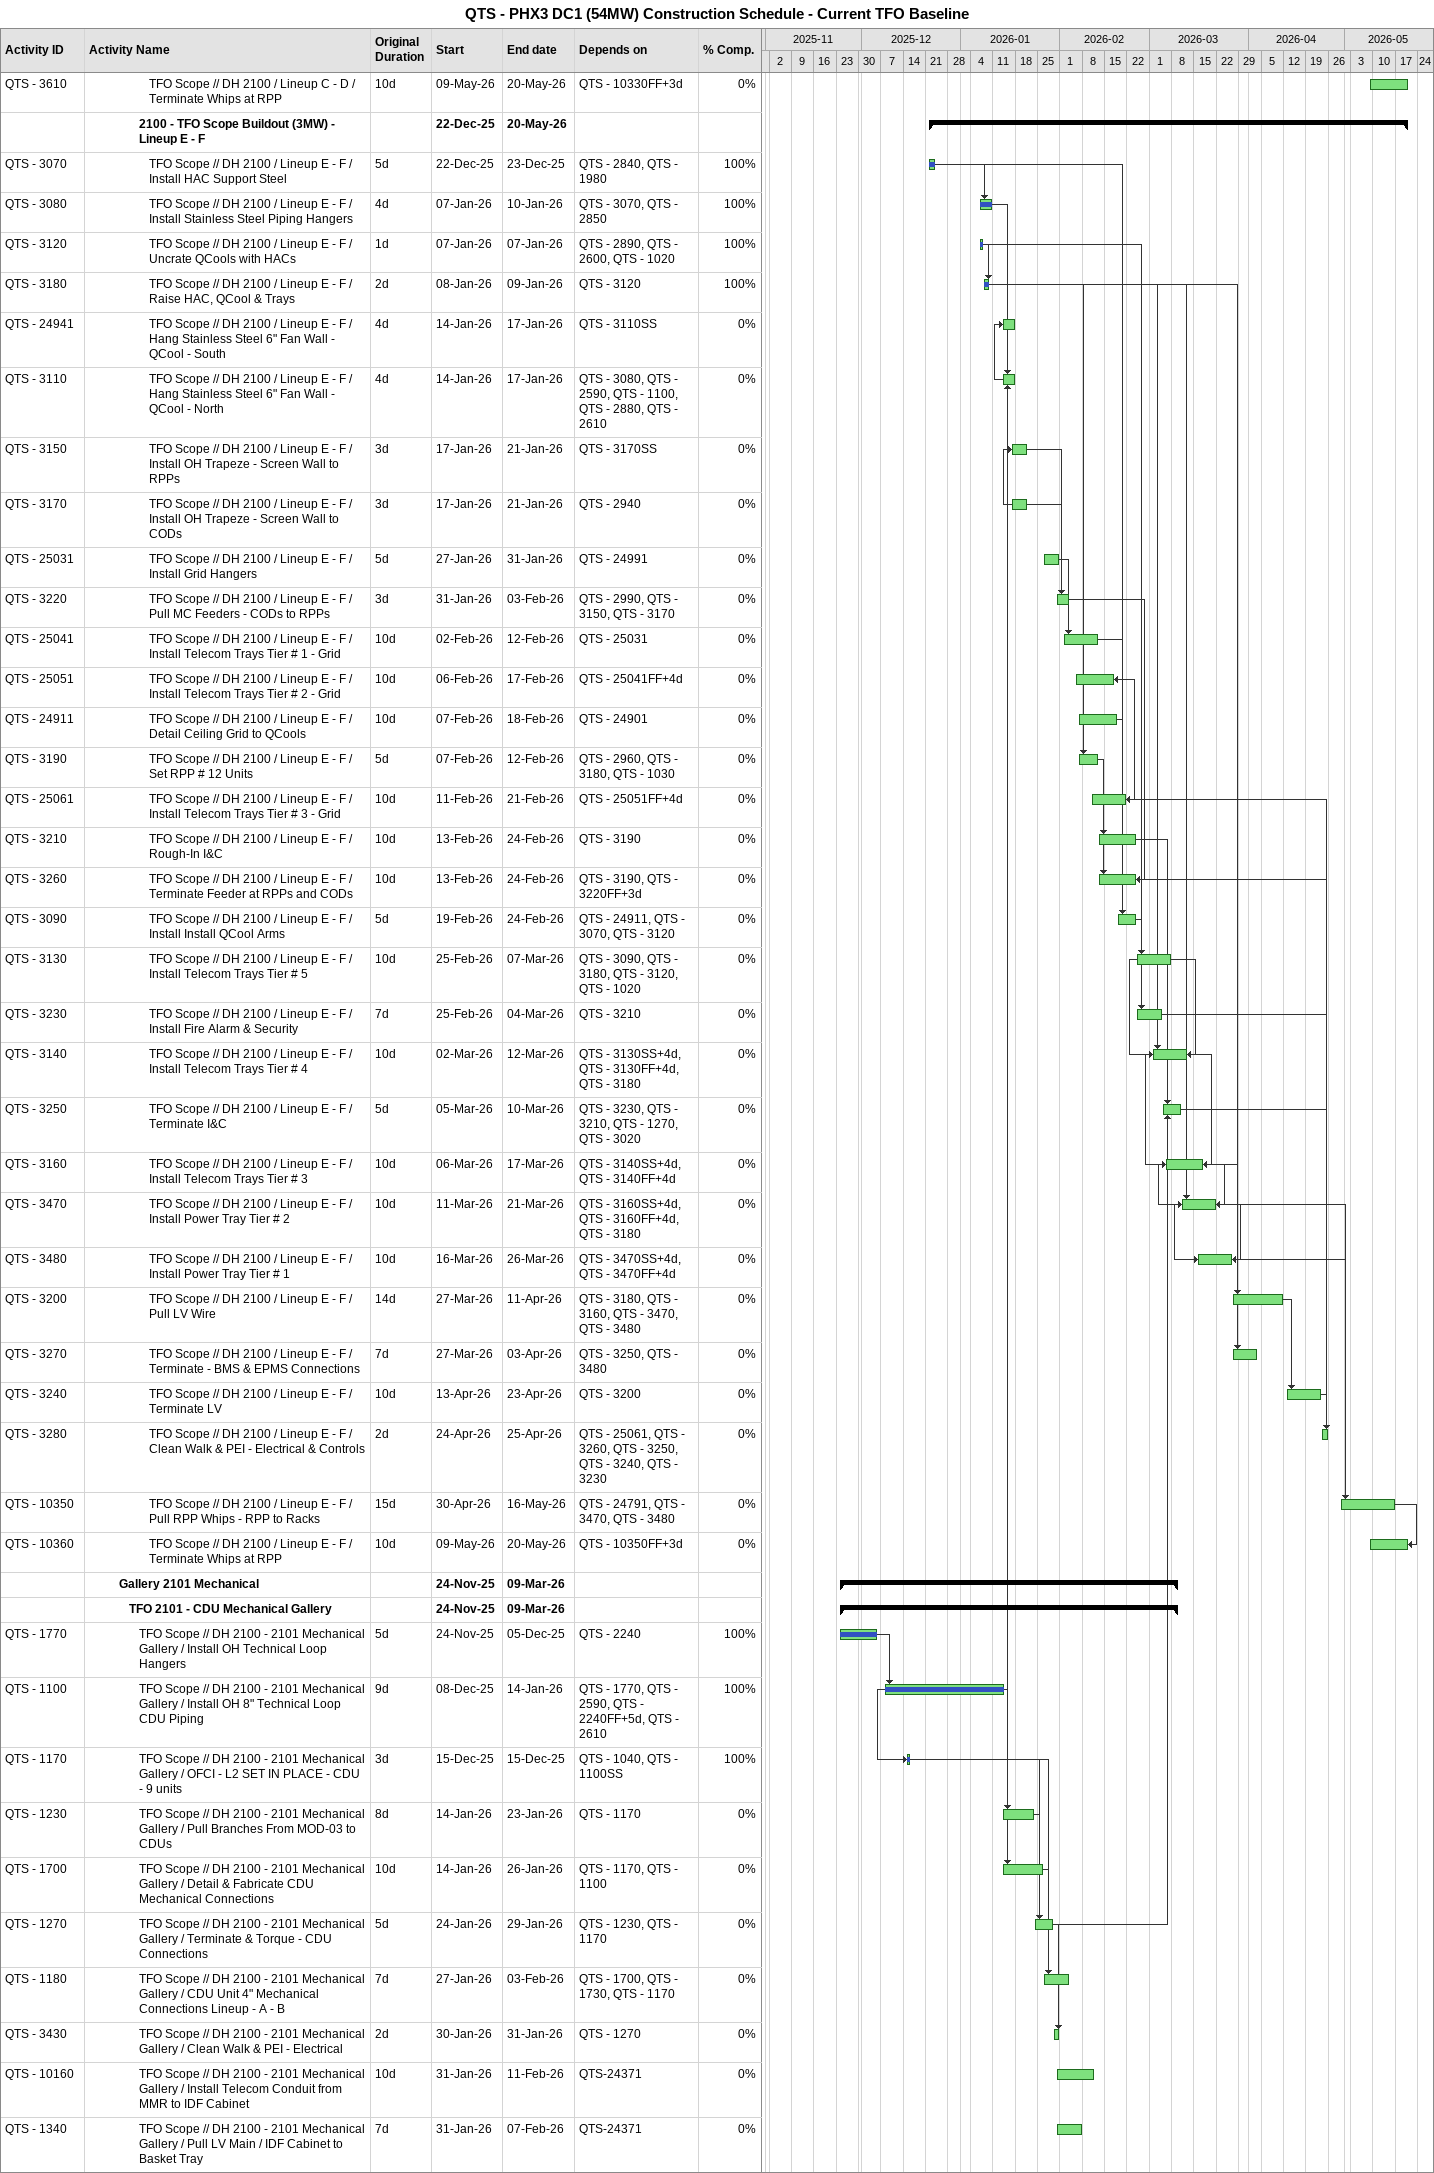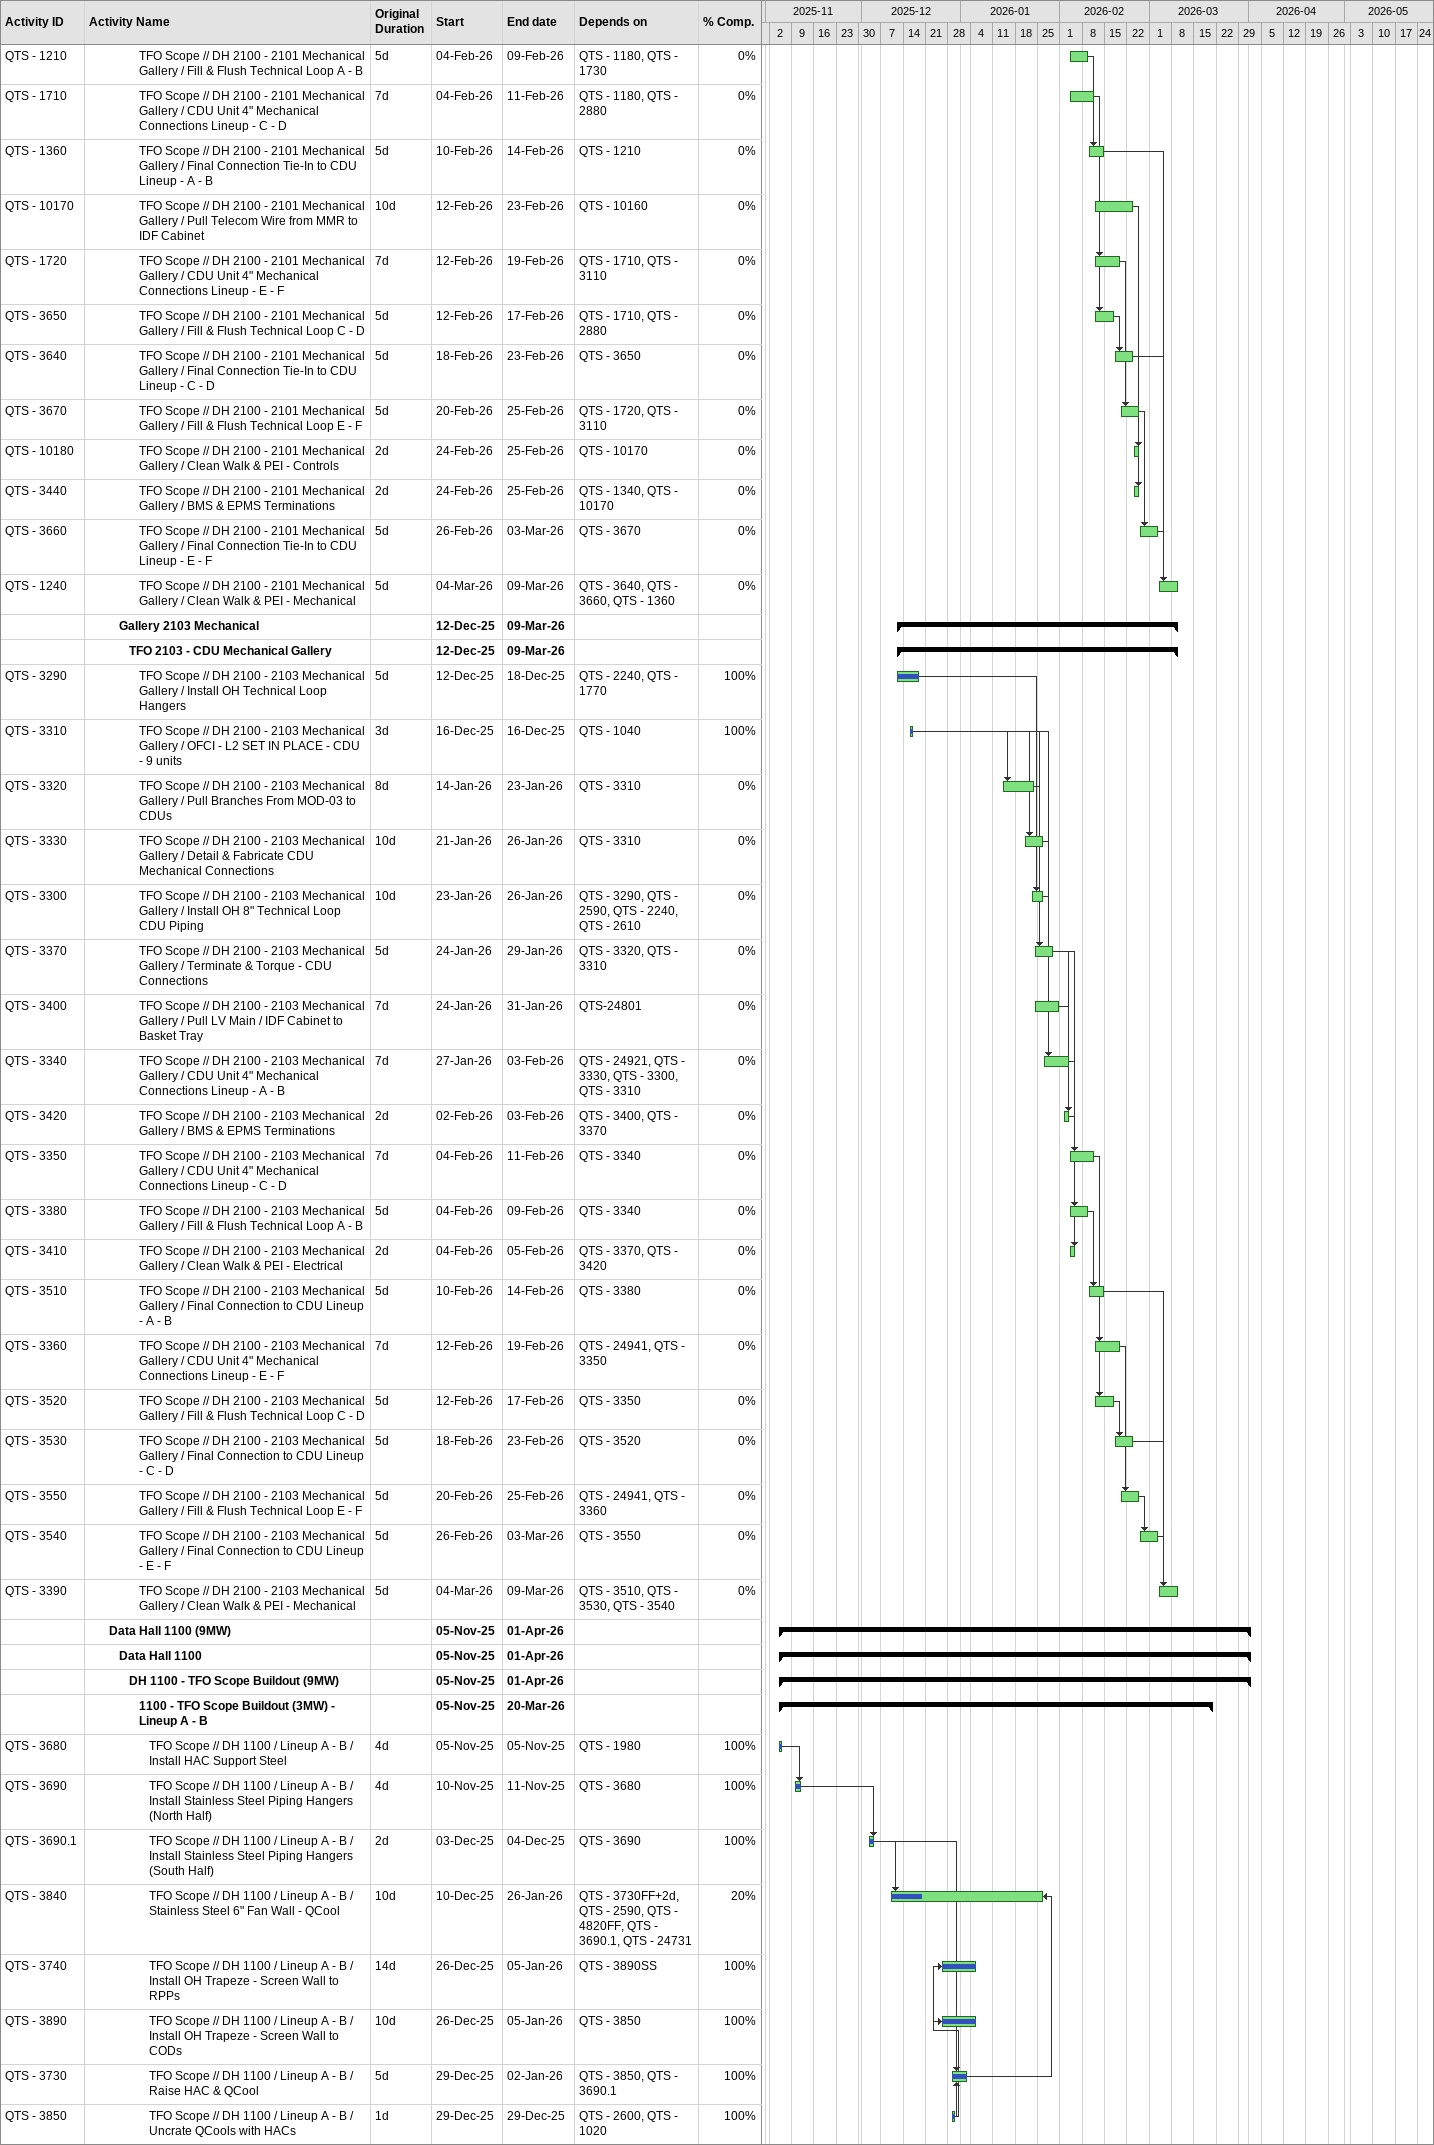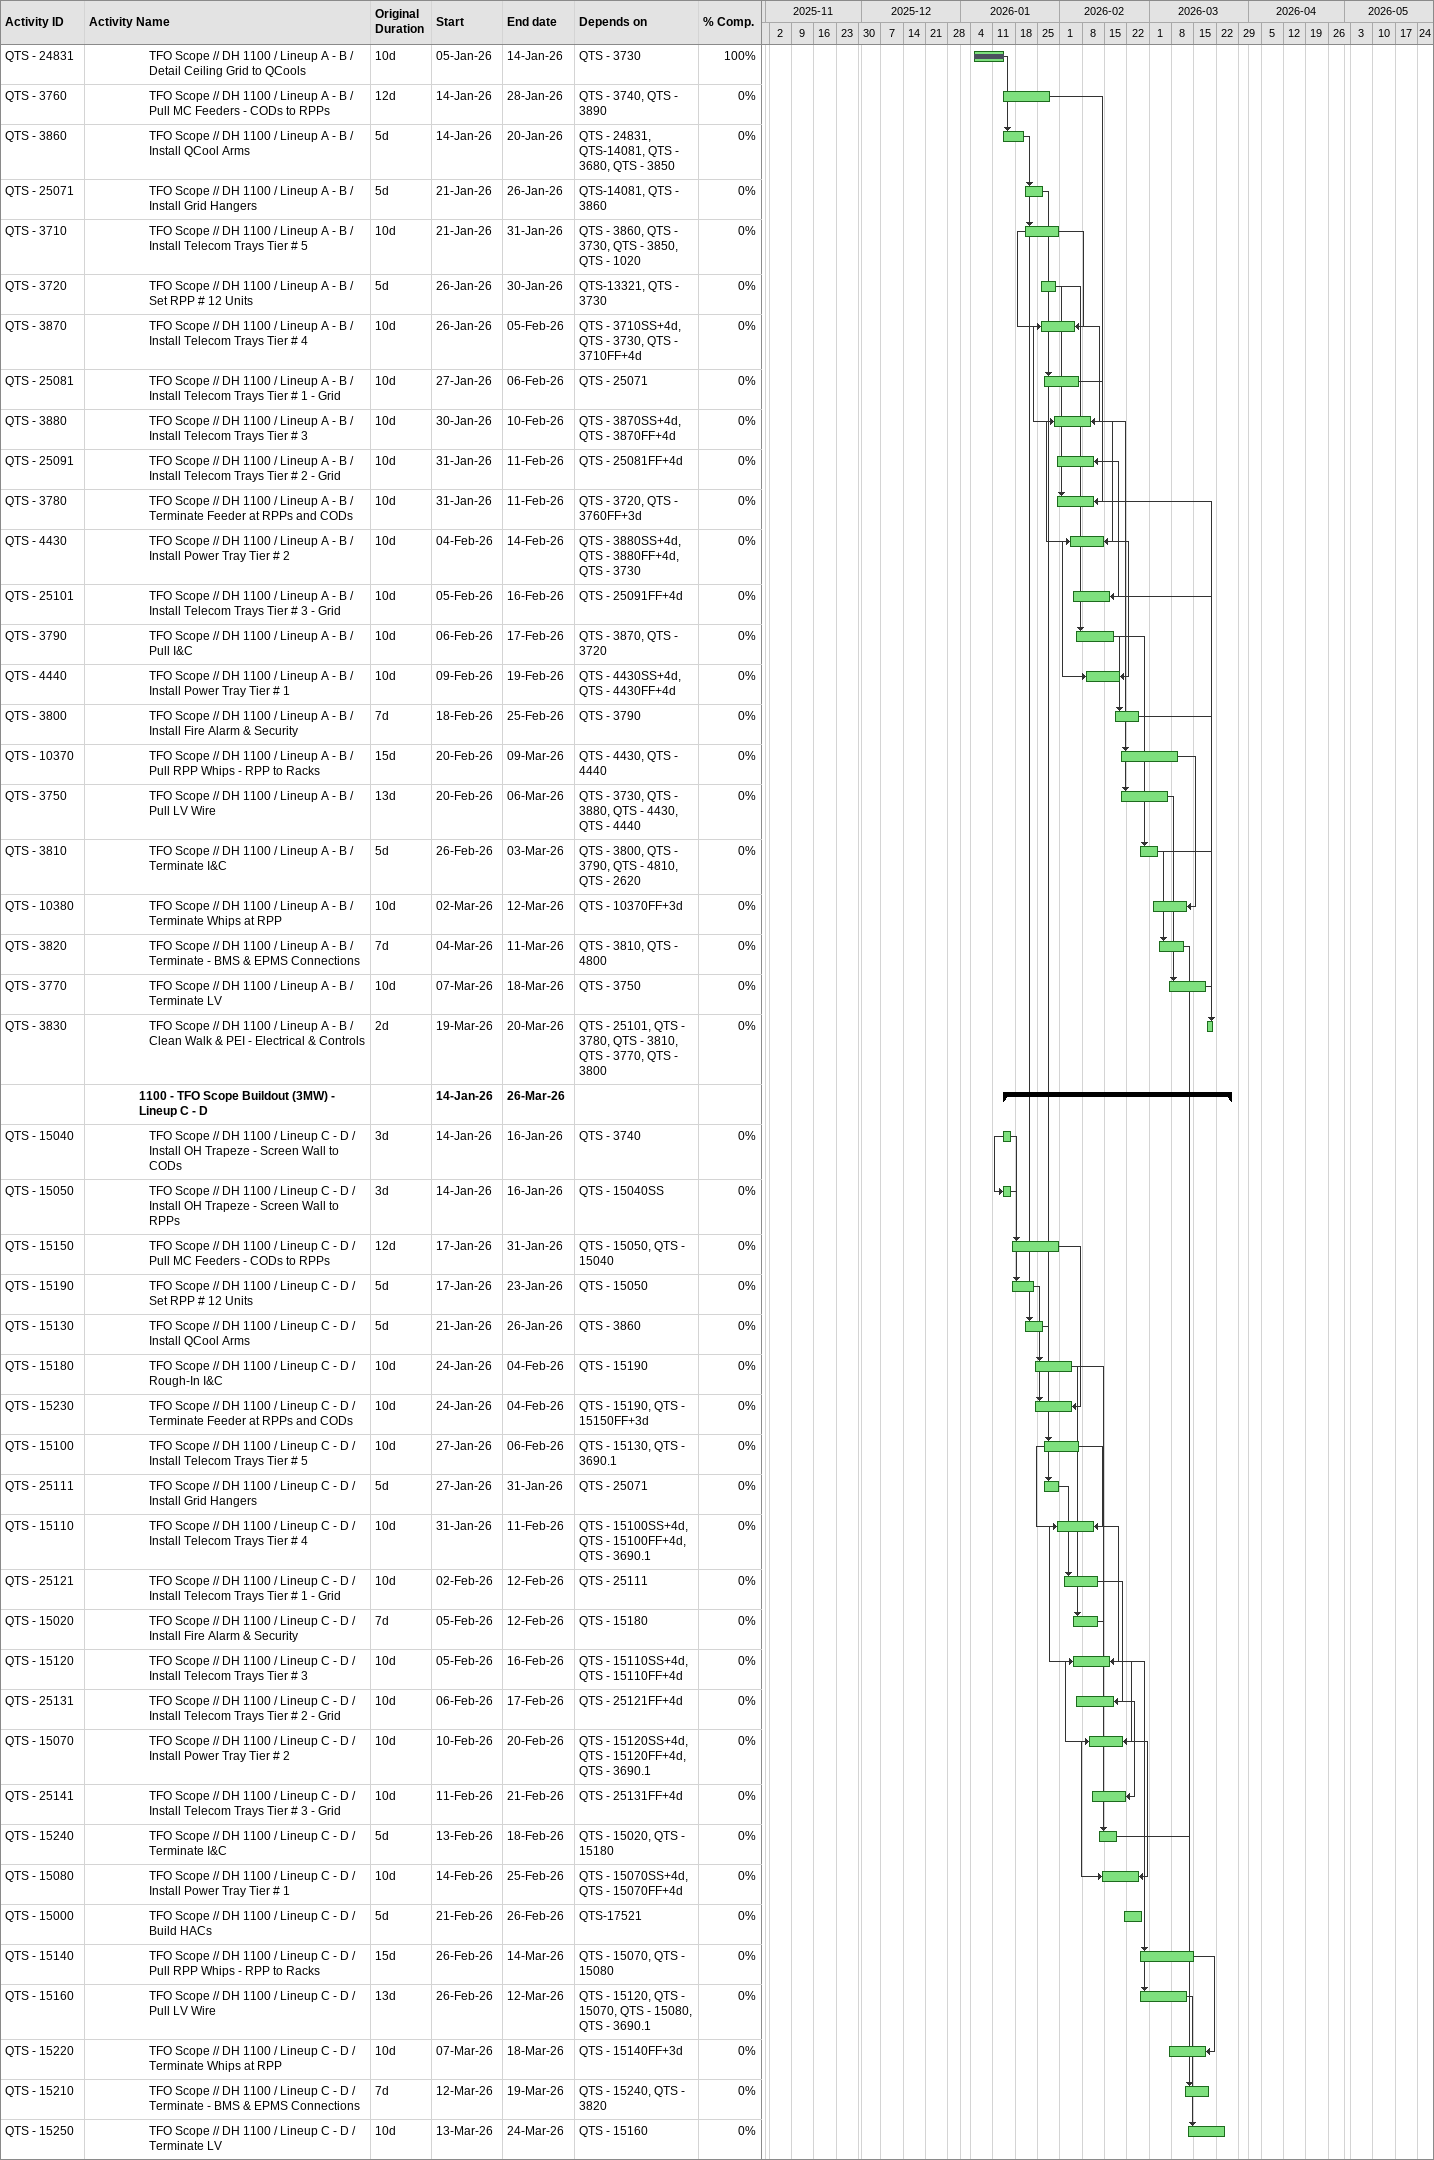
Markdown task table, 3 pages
QTS - PHX3 DC1 (54MW) Construction Schedule - Current TFO Baseline

| ID | Level | Task | Original duration | Start | Finish | Predecessors | % complete |
|---|---|---|---|---|---|---|---|
| QTS - 3610 | 7 | TFO Scope // DH 2100 / Lineup C - D / Terminate Whips at RPP | 10d | 2026-05-09 | 2026-05-20 | QTS - 10330FF+3d | 0 |
|  | 6 | **2100 - TFO Scope Buildout (3MW) - Lineup E - F** |  | 2025-12-22 | 2026-05-20 |  |  |
| QTS - 3070 | 7 | TFO Scope // DH 2100 / Lineup E - F / Install HAC Support Steel | 5d | 2025-12-22 | 2025-12-23 | QTS - 2840, QTS - 1980 | 100 |
| QTS - 3080 | 7 | TFO Scope // DH 2100 / Lineup E - F / Install Stainless Steel Piping Hangers | 4d | 2026-01-07 | 2026-01-10 | QTS - 3070, QTS - 2850 | 100 |
| QTS - 3120 | 7 | TFO Scope // DH 2100 / Lineup E - F / Uncrate QCools with HACs | 1d | 2026-01-07 | 2026-01-07 | QTS - 2890, QTS - 2600, QTS - 1020 | 100 |
| QTS - 3180 | 7 | TFO Scope // DH 2100 / Lineup E - F / Raise HAC, QCool & Trays | 2d | 2026-01-08 | 2026-01-09 | QTS - 3120 | 100 |
| QTS - 24941 | 7 | TFO Scope // DH 2100 / Lineup E - F / Hang Stainless Steel 6" Fan Wall - QCool - South | 4d | 2026-01-14 | 2026-01-17 | QTS - 3110SS | 0 |
| QTS - 3110 | 7 | TFO Scope // DH 2100 / Lineup E - F / Hang Stainless Steel 6" Fan Wall - QCool - North | 4d | 2026-01-14 | 2026-01-17 | QTS - 3080, QTS - 2590, QTS - 1100, QTS - 2880, QTS - 2610 | 0 |
| QTS - 3150 | 7 | TFO Scope // DH 2100 / Lineup E - F / Install OH Trapeze - Screen Wall to RPPs | 3d | 2026-01-17 | 2026-01-21 | QTS - 3170SS | 0 |
| QTS - 3170 | 7 | TFO Scope // DH 2100 / Lineup E - F / Install OH Trapeze - Screen Wall to CODs | 3d | 2026-01-17 | 2026-01-21 | QTS - 2940 | 0 |
| QTS - 25031 | 7 | TFO Scope // DH 2100 / Lineup E - F / Install Grid Hangers | 5d | 2026-01-27 | 2026-01-31 | QTS - 24991 | 0 |
| QTS - 3220 | 7 | TFO Scope // DH 2100 / Lineup E - F / Pull MC Feeders - CODs to RPPs | 3d | 2026-01-31 | 2026-02-03 | QTS - 2990, QTS - 3150, QTS - 3170 | 0 |
| QTS - 25041 | 7 | TFO Scope // DH 2100 / Lineup E - F / Install Telecom Trays Tier # 1 - Grid | 10d | 2026-02-02 | 2026-02-12 | QTS - 25031 | 0 |
| QTS - 25051 | 7 | TFO Scope // DH 2100 / Lineup E - F / Install Telecom Trays Tier # 2 - Grid | 10d | 2026-02-06 | 2026-02-17 | QTS - 25041FF+4d | 0 |
| QTS - 24911 | 7 | TFO Scope // DH 2100 / Lineup E - F / Detail Ceiling Grid to QCools | 10d | 2026-02-07 | 2026-02-18 | QTS - 24901 | 0 |
| QTS - 3190 | 7 | TFO Scope // DH 2100 / Lineup E - F / Set RPP # 12 Units | 5d | 2026-02-07 | 2026-02-12 | QTS - 2960, QTS - 3180, QTS - 1030 | 0 |
| QTS - 25061 | 7 | TFO Scope // DH 2100 / Lineup E - F / Install Telecom Trays Tier # 3 - Grid | 10d | 2026-02-11 | 2026-02-21 | QTS - 25051FF+4d | 0 |
| QTS - 3210 | 7 | TFO Scope // DH 2100 / Lineup E - F / Rough-In I&C | 10d | 2026-02-13 | 2026-02-24 | QTS - 3190 | 0 |
| QTS - 3260 | 7 | TFO Scope // DH 2100 / Lineup E - F / Terminate Feeder at RPPs and CODs | 10d | 2026-02-13 | 2026-02-24 | QTS - 3190, QTS - 3220FF+3d | 0 |
| QTS - 3090 | 7 | TFO Scope // DH 2100 / Lineup E - F / Install Install QCool Arms | 5d | 2026-02-19 | 2026-02-24 | QTS - 24911, QTS - 3070, QTS - 3120 | 0 |
| QTS - 3130 | 7 | TFO Scope // DH 2100 / Lineup E - F / Install Telecom Trays Tier # 5 | 10d | 2026-02-25 | 2026-03-07 | QTS - 3090, QTS - 3180, QTS - 3120, QTS - 1020 | 0 |
| QTS - 3230 | 7 | TFO Scope // DH 2100 / Lineup E - F / Install Fire Alarm & Security | 7d | 2026-02-25 | 2026-03-04 | QTS - 3210 | 0 |
| QTS - 3140 | 7 | TFO Scope // DH 2100 / Lineup E - F / Install Telecom Trays Tier # 4 | 10d | 2026-03-02 | 2026-03-12 | QTS - 3130SS+4d, QTS - 3130FF+4d, QTS - 3180 | 0 |
| QTS - 3250 | 7 | TFO Scope // DH 2100 / Lineup E - F / Terminate I&C | 5d | 2026-03-05 | 2026-03-10 | QTS - 3230, QTS - 3210, QTS - 1270, QTS - 3020 | 0 |
| QTS - 3160 | 7 | TFO Scope // DH 2100 / Lineup E - F / Install Telecom Trays Tier # 3 | 10d | 2026-03-06 | 2026-03-17 | QTS - 3140SS+4d, QTS - 3140FF+4d | 0 |
| QTS - 3470 | 7 | TFO Scope // DH 2100 / Lineup E - F / Install Power Tray Tier # 2 | 10d | 2026-03-11 | 2026-03-21 | QTS - 3160SS+4d, QTS - 3160FF+4d, QTS - 3180 | 0 |
| QTS - 3480 | 7 | TFO Scope // DH 2100 / Lineup E - F / Install Power Tray Tier # 1 | 10d | 2026-03-16 | 2026-03-26 | QTS - 3470SS+4d, QTS - 3470FF+4d | 0 |
| QTS - 3200 | 7 | TFO Scope // DH 2100 / Lineup E - F / Pull LV Wire | 14d | 2026-03-27 | 2026-04-11 | QTS - 3180, QTS - 3160, QTS - 3470, QTS - 3480 | 0 |
| QTS - 3270 | 7 | TFO Scope // DH 2100 / Lineup E - F / Terminate - BMS & EPMS Connections | 7d | 2026-03-27 | 2026-04-03 | QTS - 3250, QTS - 3480 | 0 |
| QTS - 3240 | 7 | TFO Scope // DH 2100 / Lineup E - F / Terminate LV | 10d | 2026-04-13 | 2026-04-23 | QTS - 3200 | 0 |
| QTS - 3280 | 7 | TFO Scope // DH 2100 / Lineup E - F / Clean Walk & PEI - Electrical & Controls | 2d | 2026-04-24 | 2026-04-25 | QTS - 25061, QTS - 3260, QTS - 3250, QTS - 3240, QTS - 3230 | 0 |
| QTS - 10350 | 7 | TFO Scope // DH 2100 / Lineup E - F / Pull RPP Whips - RPP to Racks | 15d | 2026-04-30 | 2026-05-16 | QTS - 24791, QTS - 3470, QTS - 3480 | 0 |
| QTS - 10360 | 7 | TFO Scope // DH 2100 / Lineup E - F / Terminate Whips at RPP | 10d | 2026-05-09 | 2026-05-20 | QTS - 10350FF+3d | 0 |
|  | 4 | **Gallery 2101 Mechanical** |  | 2025-11-24 | 2026-03-09 |  |  |
|  | 5 | **TFO 2101 - CDU Mechanical Gallery** |  | 2025-11-24 | 2026-03-09 |  |  |
| QTS - 1770 | 6 | TFO Scope // DH 2100 - 2101 Mechanical Gallery / Install OH Technical Loop Hangers | 5d | 2025-11-24 | 2025-12-05 | QTS - 2240 | 100 |
| QTS - 1100 | 6 | TFO Scope // DH 2100 - 2101 Mechanical Gallery / Install OH 8" Technical Loop CDU Piping | 9d | 2025-12-08 | 2026-01-14 | QTS - 1770, QTS - 2590, QTS - 2240FF+5d, QTS - 2610 | 100 |
| QTS - 1170 | 6 | TFO Scope // DH 2100 - 2101 Mechanical Gallery / OFCI - L2 SET IN PLACE - CDU - 9 units | 3d | 2025-12-15 | 2025-12-15 | QTS - 1040, QTS - 1100SS | 100 |
| QTS - 1230 | 6 | TFO Scope // DH 2100 - 2101 Mechanical Gallery / Pull Branches From MOD-03 to CDUs | 8d | 2026-01-14 | 2026-01-23 | QTS - 1170 | 0 |
| QTS - 1700 | 6 | TFO Scope // DH 2100 - 2101 Mechanical Gallery / Detail & Fabricate CDU Mechanical Connections | 10d | 2026-01-14 | 2026-01-26 | QTS - 1170, QTS - 1100 | 0 |
| QTS - 1270 | 6 | TFO Scope // DH 2100 - 2101 Mechanical Gallery / Terminate & Torque - CDU Connections | 5d | 2026-01-24 | 2026-01-29 | QTS - 1230, QTS - 1170 | 0 |
| QTS - 1180 | 6 | TFO Scope // DH 2100 - 2101 Mechanical Gallery / CDU Unit 4" Mechanical Connections Lineup - A - B | 7d | 2026-01-27 | 2026-02-03 | QTS - 1700, QTS - 1730, QTS - 1170 | 0 |
| QTS - 3430 | 6 | TFO Scope // DH 2100 - 2101 Mechanical Gallery / Clean Walk & PEI - Electrical | 2d | 2026-01-30 | 2026-01-31 | QTS - 1270 | 0 |
| QTS - 10160 | 6 | TFO Scope // DH 2100 - 2101 Mechanical Gallery / Install Telecom Conduit from MMR to IDF Cabinet | 10d | 2026-01-31 | 2026-02-11 | QTS-24371 | 0 |
| QTS - 1340 | 6 | TFO Scope // DH 2100 - 2101 Mechanical Gallery / Pull LV Main / IDF Cabinet to Basket Tray | 7d | 2026-01-31 | 2026-02-07 | QTS-24371 | 0 |
| QTS - 1210 | 6 | TFO Scope // DH 2100 - 2101 Mechanical Gallery / Fill & Flush Technical Loop A - B | 5d | 2026-02-04 | 2026-02-09 | QTS - 1180, QTS - 1730 | 0 |
| QTS - 1710 | 6 | TFO Scope // DH 2100 - 2101 Mechanical Gallery / CDU Unit 4" Mechanical Connections Lineup - C - D | 7d | 2026-02-04 | 2026-02-11 | QTS - 1180, QTS - 2880 | 0 |
| QTS - 1360 | 6 | TFO Scope // DH 2100 - 2101 Mechanical Gallery / Final Connection Tie-In to CDU Lineup - A - B | 5d | 2026-02-10 | 2026-02-14 | QTS - 1210 | 0 |
| QTS - 10170 | 6 | TFO Scope // DH 2100 - 2101 Mechanical Gallery / Pull Telecom Wire from MMR to IDF Cabinet | 10d | 2026-02-12 | 2026-02-23 | QTS - 10160 | 0 |
| QTS - 1720 | 6 | TFO Scope // DH 2100 - 2101 Mechanical Gallery / CDU Unit 4" Mechanical Connections Lineup - E - F | 7d | 2026-02-12 | 2026-02-19 | QTS - 1710, QTS - 3110 | 0 |
| QTS - 3650 | 6 | TFO Scope // DH 2100 - 2101 Mechanical Gallery / Fill & Flush Technical Loop C - D | 5d | 2026-02-12 | 2026-02-17 | QTS - 1710, QTS - 2880 | 0 |
| QTS - 3640 | 6 | TFO Scope // DH 2100 - 2101 Mechanical Gallery / Final Connection Tie-In to CDU Lineup - C - D | 5d | 2026-02-18 | 2026-02-23 | QTS - 3650 | 0 |
| QTS - 3670 | 6 | TFO Scope // DH 2100 - 2101 Mechanical Gallery / Fill & Flush Technical Loop E - F | 5d | 2026-02-20 | 2026-02-25 | QTS - 1720, QTS - 3110 | 0 |
| QTS - 10180 | 6 | TFO Scope // DH 2100 - 2101 Mechanical Gallery / Clean Walk & PEI - Controls | 2d | 2026-02-24 | 2026-02-25 | QTS - 10170 | 0 |
| QTS - 3440 | 6 | TFO Scope // DH 2100 - 2101 Mechanical Gallery / BMS & EPMS Terminations | 2d | 2026-02-24 | 2026-02-25 | QTS - 1340, QTS - 10170 | 0 |
| QTS - 3660 | 6 | TFO Scope // DH 2100 - 2101 Mechanical Gallery / Final Connection Tie-In to CDU Lineup - E - F | 5d | 2026-02-26 | 2026-03-03 | QTS - 3670 | 0 |
| QTS - 1240 | 6 | TFO Scope // DH 2100 - 2101 Mechanical Gallery / Clean Walk & PEI - Mechanical | 5d | 2026-03-04 | 2026-03-09 | QTS - 3640, QTS - 3660, QTS - 1360 | 0 |
|  | 4 | **Gallery 2103 Mechanical** |  | 2025-12-12 | 2026-03-09 |  |  |
|  | 5 | **TFO 2103 - CDU Mechanical Gallery** |  | 2025-12-12 | 2026-03-09 |  |  |
| QTS - 3290 | 6 | TFO Scope // DH 2100 - 2103 Mechanical Gallery / Install OH Technical Loop Hangers | 5d | 2025-12-12 | 2025-12-18 | QTS - 2240, QTS - 1770 | 100 |
| QTS - 3310 | 6 | TFO Scope // DH 2100 - 2103 Mechanical Gallery / OFCI - L2 SET IN PLACE - CDU - 9 units | 3d | 2025-12-16 | 2025-12-16 | QTS - 1040 | 100 |
| QTS - 3320 | 6 | TFO Scope // DH 2100 - 2103 Mechanical Gallery / Pull Branches From MOD-03 to CDUs | 8d | 2026-01-14 | 2026-01-23 | QTS - 3310 | 0 |
| QTS - 3330 | 6 | TFO Scope // DH 2100 - 2103 Mechanical Gallery / Detail & Fabricate CDU Mechanical Connections | 10d | 2026-01-21 | 2026-01-26 | QTS - 3310 | 0 |
| QTS - 3300 | 6 | TFO Scope // DH 2100 - 2103 Mechanical Gallery / Install OH 8" Technical Loop CDU Piping | 10d | 2026-01-23 | 2026-01-26 | QTS - 3290, QTS - 2590, QTS - 2240, QTS - 2610 | 0 |
| QTS - 3370 | 6 | TFO Scope // DH 2100 - 2103 Mechanical Gallery / Terminate & Torque - CDU Connections | 5d | 2026-01-24 | 2026-01-29 | QTS - 3320, QTS - 3310 | 0 |
| QTS - 3400 | 6 | TFO Scope // DH 2100 - 2103 Mechanical Gallery / Pull LV Main / IDF Cabinet to Basket Tray | 7d | 2026-01-24 | 2026-01-31 | QTS-24801 | 0 |
| QTS - 3340 | 6 | TFO Scope // DH 2100 - 2103 Mechanical Gallery / CDU Unit 4" Mechanical Connections Lineup - A - B | 7d | 2026-01-27 | 2026-02-03 | QTS - 24921, QTS - 3330, QTS - 3300, QTS - 3310 | 0 |
| QTS - 3420 | 6 | TFO Scope // DH 2100 - 2103 Mechanical Gallery / BMS & EPMS Terminations | 2d | 2026-02-02 | 2026-02-03 | QTS - 3400, QTS - 3370 | 0 |
| QTS - 3350 | 6 | TFO Scope // DH 2100 - 2103 Mechanical Gallery / CDU Unit 4" Mechanical Connections Lineup - C - D | 7d | 2026-02-04 | 2026-02-11 | QTS - 3340 | 0 |
| QTS - 3380 | 6 | TFO Scope // DH 2100 - 2103 Mechanical Gallery / Fill & Flush Technical Loop A - B | 5d | 2026-02-04 | 2026-02-09 | QTS - 3340 | 0 |
| QTS - 3410 | 6 | TFO Scope // DH 2100 - 2103 Mechanical Gallery / Clean Walk & PEI - Electrical | 2d | 2026-02-04 | 2026-02-05 | QTS - 3370, QTS - 3420 | 0 |
| QTS - 3510 | 6 | TFO Scope // DH 2100 - 2103 Mechanical Gallery / Final Connection to CDU Lineup - A - B | 5d | 2026-02-10 | 2026-02-14 | QTS - 3380 | 0 |
| QTS - 3360 | 6 | TFO Scope // DH 2100 - 2103 Mechanical Gallery / CDU Unit 4" Mechanical Connections Lineup - E - F | 7d | 2026-02-12 | 2026-02-19 | QTS - 24941, QTS - 3350 | 0 |
| QTS - 3520 | 6 | TFO Scope // DH 2100 - 2103 Mechanical Gallery / Fill & Flush Technical Loop C - D | 5d | 2026-02-12 | 2026-02-17 | QTS - 3350 | 0 |
| QTS - 3530 | 6 | TFO Scope // DH 2100 - 2103 Mechanical Gallery / Final Connection to CDU Lineup - C - D | 5d | 2026-02-18 | 2026-02-23 | QTS - 3520 | 0 |
| QTS - 3550 | 6 | TFO Scope // DH 2100 - 2103 Mechanical Gallery / Fill & Flush Technical Loop E - F | 5d | 2026-02-20 | 2026-02-25 | QTS - 24941, QTS - 3360 | 0 |
| QTS - 3540 | 6 | TFO Scope // DH 2100 - 2103 Mechanical Gallery / Final Connection to CDU Lineup - E - F | 5d | 2026-02-26 | 2026-03-03 | QTS - 3550 | 0 |
| QTS - 3390 | 6 | TFO Scope // DH 2100 - 2103 Mechanical Gallery / Clean Walk & PEI - Mechanical | 5d | 2026-03-04 | 2026-03-09 | QTS - 3510, QTS - 3530, QTS - 3540 | 0 |
|  | 3 | **Data Hall 1100 (9MW)** |  | 2025-11-05 | 2026-04-01 |  |  |
|  | 4 | **Data Hall 1100** |  | 2025-11-05 | 2026-04-01 |  |  |
|  | 5 | **DH 1100 - TFO Scope Buildout (9MW)** |  | 2025-11-05 | 2026-04-01 |  |  |
|  | 6 | **1100 - TFO Scope Buildout (3MW) - Lineup A - B** |  | 2025-11-05 | 2026-03-20 |  |  |
| QTS - 3680 | 7 | TFO Scope // DH 1100 / Lineup A - B / Install HAC Support Steel | 4d | 2025-11-05 | 2025-11-05 | QTS - 1980 | 100 |
| QTS - 3690 | 7 | TFO Scope // DH 1100 / Lineup A - B / Install Stainless Steel Piping Hangers (North Half) | 4d | 2025-11-10 | 2025-11-11 | QTS - 3680 | 100 |
| QTS - 3690.1 | 7 | TFO Scope // DH 1100 / Lineup A - B / Install Stainless Steel Piping Hangers (South Half) | 2d | 2025-12-03 | 2025-12-04 | QTS - 3690 | 100 |
| QTS - 3840 | 7 | TFO Scope // DH 1100 / Lineup A - B / Stainless Steel 6" Fan Wall - QCool | 10d | 2025-12-10 | 2026-01-26 | QTS - 3730FF+2d, QTS - 2590, QTS - 4820FF, QTS - 3690.1, QTS - 24731 | 20 |
| QTS - 3740 | 7 | TFO Scope // DH 1100 / Lineup A - B / Install OH Trapeze - Screen Wall to RPPs | 14d | 2025-12-26 | 2026-01-05 | QTS - 3890SS | 100 |
| QTS - 3890 | 7 | TFO Scope // DH 1100 / Lineup A - B / Install OH Trapeze - Screen Wall to CODs | 10d | 2025-12-26 | 2026-01-05 | QTS - 3850 | 100 |
| QTS - 3730 | 7 | TFO Scope // DH 1100 / Lineup A - B / Raise HAC & QCool | 5d | 2025-12-29 | 2026-01-02 | QTS - 3850, QTS - 3690.1 | 100 |
| QTS - 3850 | 7 | TFO Scope // DH 1100 / Lineup A - B / Uncrate QCools with HACs | 1d | 2025-12-29 | 2025-12-29 | QTS - 2600, QTS - 1020 | 100 |
| QTS - 24831 | 7 | TFO Scope // DH 1100 / Lineup A - B / Detail Ceiling Grid to QCools | 10d | 2026-01-05 | 2026-01-14 | QTS - 3730 | 100 |
| QTS - 3760 | 7 | TFO Scope // DH 1100 / Lineup A - B / Pull MC Feeders - CODs to RPPs | 12d | 2026-01-14 | 2026-01-28 | QTS - 3740, QTS - 3890 | 0 |
| QTS - 3860 | 7 | TFO Scope // DH 1100 / Lineup A - B / Install QCool Arms | 5d | 2026-01-14 | 2026-01-20 | QTS - 24831, QTS-14081, QTS - 3680, QTS - 3850 | 0 |
| QTS - 25071 | 7 | TFO Scope // DH 1100 / Lineup A - B / Install Grid Hangers | 5d | 2026-01-21 | 2026-01-26 | QTS-14081, QTS - 3860 | 0 |
| QTS - 3710 | 7 | TFO Scope // DH 1100 / Lineup A - B / Install Telecom Trays Tier # 5 | 10d | 2026-01-21 | 2026-01-31 | QTS - 3860, QTS - 3730, QTS - 3850, QTS - 1020 | 0 |
| QTS - 3720 | 7 | TFO Scope // DH 1100 / Lineup A - B / Set RPP # 12 Units | 5d | 2026-01-26 | 2026-01-30 | QTS-13321, QTS - 3730 | 0 |
| QTS - 3870 | 7 | TFO Scope // DH 1100 / Lineup A - B / Install Telecom Trays Tier # 4 | 10d | 2026-01-26 | 2026-02-05 | QTS - 3710SS+4d, QTS - 3730, QTS - 3710FF+4d | 0 |
| QTS - 25081 | 7 | TFO Scope // DH 1100 / Lineup A - B / Install Telecom Trays Tier # 1 - Grid | 10d | 2026-01-27 | 2026-02-06 | QTS - 25071 | 0 |
| QTS - 3880 | 7 | TFO Scope // DH 1100 / Lineup A - B / Install Telecom Trays Tier # 3 | 10d | 2026-01-30 | 2026-02-10 | QTS - 3870SS+4d, QTS - 3870FF+4d | 0 |
| QTS - 25091 | 7 | TFO Scope // DH 1100 / Lineup A - B / Install Telecom Trays Tier # 2 - Grid | 10d | 2026-01-31 | 2026-02-11 | QTS - 25081FF+4d | 0 |
| QTS - 3780 | 7 | TFO Scope // DH 1100 / Lineup A - B / Terminate Feeder at RPPs and CODs | 10d | 2026-01-31 | 2026-02-11 | QTS - 3720, QTS - 3760FF+3d | 0 |
| QTS - 4430 | 7 | TFO Scope // DH 1100 / Lineup A - B / Install Power Tray Tier # 2 | 10d | 2026-02-04 | 2026-02-14 | QTS - 3880SS+4d, QTS - 3880FF+4d, QTS - 3730 | 0 |
| QTS - 25101 | 7 | TFO Scope // DH 1100 / Lineup A - B / Install Telecom Trays Tier # 3 - Grid | 10d | 2026-02-05 | 2026-02-16 | QTS - 25091FF+4d | 0 |
| QTS - 3790 | 7 | TFO Scope // DH 1100 / Lineup A - B / Pull I&C | 10d | 2026-02-06 | 2026-02-17 | QTS - 3870, QTS - 3720 | 0 |
| QTS - 4440 | 7 | TFO Scope // DH 1100 / Lineup A - B / Install Power Tray Tier # 1 | 10d | 2026-02-09 | 2026-02-19 | QTS - 4430SS+4d, QTS - 4430FF+4d | 0 |
| QTS - 3800 | 7 | TFO Scope // DH 1100 / Lineup A - B / Install Fire Alarm & Security | 7d | 2026-02-18 | 2026-02-25 | QTS - 3790 | 0 |
| QTS - 10370 | 7 | TFO Scope // DH 1100 / Lineup A - B / Pull RPP Whips - RPP to Racks | 15d | 2026-02-20 | 2026-03-09 | QTS - 4430, QTS - 4440 | 0 |
| QTS - 3750 | 7 | TFO Scope // DH 1100 / Lineup A - B / Pull LV Wire | 13d | 2026-02-20 | 2026-03-06 | QTS - 3730, QTS - 3880, QTS - 4430, QTS - 4440 | 0 |
| QTS - 3810 | 7 | TFO Scope // DH 1100 / Lineup A - B / Terminate I&C | 5d | 2026-02-26 | 2026-03-03 | QTS - 3800, QTS - 3790, QTS - 4810, QTS - 2620 | 0 |
| QTS - 10380 | 7 | TFO Scope // DH 1100 / Lineup A - B / Terminate Whips at RPP | 10d | 2026-03-02 | 2026-03-12 | QTS - 10370FF+3d | 0 |
| QTS - 3820 | 7 | TFO Scope // DH 1100 / Lineup A - B / Terminate - BMS & EPMS Connections | 7d | 2026-03-04 | 2026-03-11 | QTS - 3810, QTS - 4800 | 0 |
| QTS - 3770 | 7 | TFO Scope // DH 1100 / Lineup A - B / Terminate LV | 10d | 2026-03-07 | 2026-03-18 | QTS - 3750 | 0 |
| QTS - 3830 | 7 | TFO Scope // DH 1100 / Lineup A - B / Clean Walk & PEI - Electrical & Controls | 2d | 2026-03-19 | 2026-03-20 | QTS - 25101, QTS - 3780, QTS - 3810, QTS - 3770, QTS - 3800 | 0 |
|  | 6 | **1100 - TFO Scope Buildout (3MW) - Lineup C - D** |  | 2026-01-14 | 2026-03-26 |  |  |
| QTS - 15040 | 7 | TFO Scope // DH 1100 / Lineup C - D / Install OH Trapeze - Screen Wall to CODs | 3d | 2026-01-14 | 2026-01-16 | QTS - 3740 | 0 |
| QTS - 15050 | 7 | TFO Scope // DH 1100 / Lineup C - D / Install OH Trapeze - Screen Wall to RPPs | 3d | 2026-01-14 | 2026-01-16 | QTS - 15040SS | 0 |
| QTS - 15150 | 7 | TFO Scope // DH 1100 / Lineup C - D / Pull MC Feeders - CODs to RPPs | 12d | 2026-01-17 | 2026-01-31 | QTS - 15050, QTS - 15040 | 0 |
| QTS - 15190 | 7 | TFO Scope // DH 1100 / Lineup C - D / Set RPP # 12 Units | 5d | 2026-01-17 | 2026-01-23 | QTS - 15050 | 0 |
| QTS - 15130 | 7 | TFO Scope // DH 1100 / Lineup C - D / Install QCool Arms | 5d | 2026-01-21 | 2026-01-26 | QTS - 3860 | 0 |
| QTS - 15180 | 7 | TFO Scope // DH 1100 / Lineup C - D / Rough-In I&C | 10d | 2026-01-24 | 2026-02-04 | QTS - 15190 | 0 |
| QTS - 15230 | 7 | TFO Scope // DH 1100 / Lineup C - D / Terminate Feeder at RPPs and CODs | 10d | 2026-01-24 | 2026-02-04 | QTS - 15190, QTS - 15150FF+3d | 0 |
| QTS - 15100 | 7 | TFO Scope // DH 1100 / Lineup C - D / Install Telecom Trays Tier # 5 | 10d | 2026-01-27 | 2026-02-06 | QTS - 15130, QTS - 3690.1 | 0 |
| QTS - 25111 | 7 | TFO Scope // DH 1100 / Lineup C - D / Install Grid Hangers | 5d | 2026-01-27 | 2026-01-31 | QTS - 25071 | 0 |
| QTS - 15110 | 7 | TFO Scope // DH 1100 / Lineup C - D / Install Telecom Trays Tier # 4 | 10d | 2026-01-31 | 2026-02-11 | QTS - 15100SS+4d, QTS - 15100FF+4d, QTS - 3690.1 | 0 |
| QTS - 25121 | 7 | TFO Scope // DH 1100 / Lineup C - D / Install Telecom Trays Tier # 1 - Grid | 10d | 2026-02-02 | 2026-02-12 | QTS - 25111 | 0 |
| QTS - 15020 | 7 | TFO Scope // DH 1100 / Lineup C - D / Install Fire Alarm & Security | 7d | 2026-02-05 | 2026-02-12 | QTS - 15180 | 0 |
| QTS - 15120 | 7 | TFO Scope // DH 1100 / Lineup C - D / Install Telecom Trays Tier # 3 | 10d | 2026-02-05 | 2026-02-16 | QTS - 15110SS+4d, QTS - 15110FF+4d | 0 |
| QTS - 25131 | 7 | TFO Scope // DH 1100 / Lineup C - D / Install Telecom Trays Tier # 2 - Grid | 10d | 2026-02-06 | 2026-02-17 | QTS - 25121FF+4d | 0 |
| QTS - 15070 | 7 | TFO Scope // DH 1100 / Lineup C - D / Install Power Tray Tier # 2 | 10d | 2026-02-10 | 2026-02-20 | QTS - 15120SS+4d, QTS - 15120FF+4d, QTS - 3690.1 | 0 |
| QTS - 25141 | 7 | TFO Scope // DH 1100 / Lineup C - D / Install Telecom Trays Tier # 3 - Grid | 10d | 2026-02-11 | 2026-02-21 | QTS - 25131FF+4d | 0 |
| QTS - 15240 | 7 | TFO Scope // DH 1100 / Lineup C - D / Terminate I&C | 5d | 2026-02-13 | 2026-02-18 | QTS - 15020, QTS - 15180 | 0 |
| QTS - 15080 | 7 | TFO Scope // DH 1100 / Lineup C - D / Install Power Tray Tier # 1 | 10d | 2026-02-14 | 2026-02-25 | QTS - 15070SS+4d, QTS - 15070FF+4d | 0 |
| QTS - 15000 | 7 | TFO Scope // DH 1100 / Lineup C - D / Build HACs | 5d | 2026-02-21 | 2026-02-26 | QTS-17521 | 0 |
| QTS - 15140 | 7 | TFO Scope // DH 1100 / Lineup C - D / Pull RPP Whips - RPP to Racks | 15d | 2026-02-26 | 2026-03-14 | QTS - 15070, QTS - 15080 | 0 |
| QTS - 15160 | 7 | TFO Scope // DH 1100 / Lineup C - D / Pull LV Wire | 13d | 2026-02-26 | 2026-03-12 | QTS - 15120, QTS - 15070, QTS - 15080, QTS - 3690.1 | 0 |
| QTS - 15220 | 7 | TFO Scope // DH 1100 / Lineup C - D / Terminate Whips at RPP | 10d | 2026-03-07 | 2026-03-18 | QTS - 15140FF+3d | 0 |
| QTS - 15210 | 7 | TFO Scope // DH 1100 / Lineup C - D / Terminate - BMS & EPMS Connections | 7d | 2026-03-12 | 2026-03-19 | QTS - 15240, QTS - 3820 | 0 |
| QTS - 15250 | 7 | TFO Scope // DH 1100 / Lineup C - D / Terminate LV | 10d | 2026-03-13 | 2026-03-24 | QTS - 15160 | 0 |
